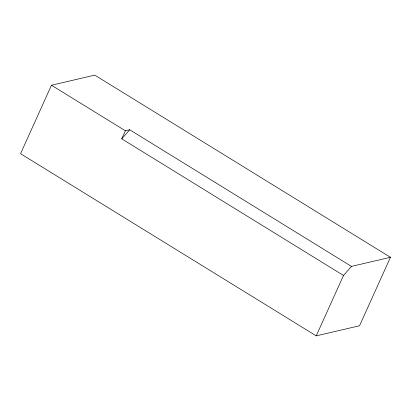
<?xml version="1.0" encoding="UTF-8"?>
<svg xmlns="http://www.w3.org/2000/svg" width="411" height="411" viewBox="0 0 411 411"><rect width="100%" height="100%" fill="white"/><g stroke="black" fill="none" stroke-linecap="round" stroke-linejoin="round"><path stroke-width="0.62" d="M51.457 85.241L20.55 153.699L316.229 335.869L359.543 325.759L390.45 257.301L94.771 75.131L51.457 85.241L125.381 130.785L129.712 129.773L351.467 266.4L390.45 257.301M351.467 266.4L343.498 275.468L121.743 138.836L125.381 130.785M316.229 335.869L343.498 275.468M121.743 138.836L129.712 129.773"/></g></svg>
